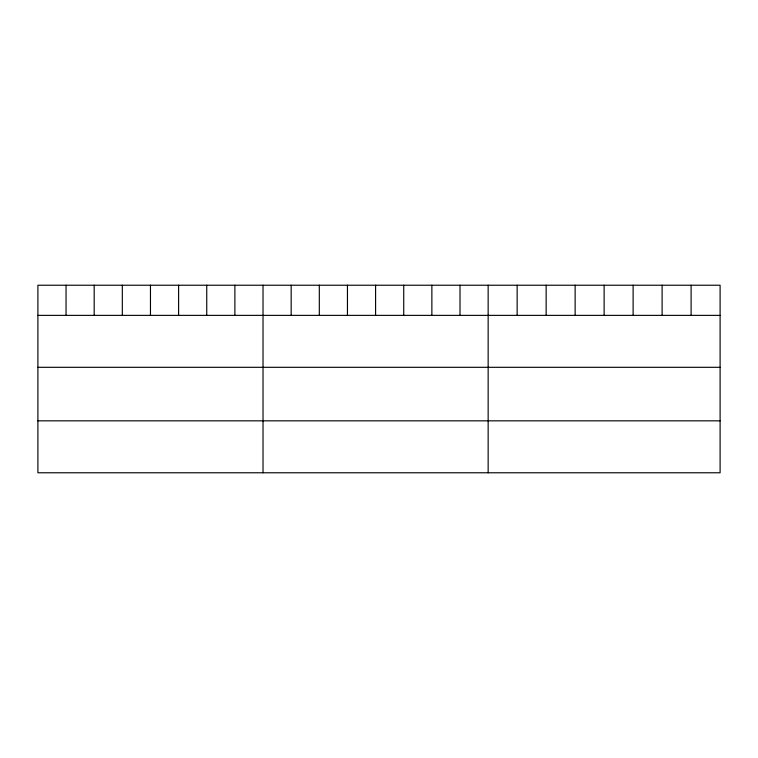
<?xml version="1.0" encoding="UTF-8"?>
<svg xmlns="http://www.w3.org/2000/svg" width="758" height="758" viewBox="0 0 758 758"><rect width="100%" height="100%" fill="white"/><g stroke="black" fill="none" stroke-linecap="round" stroke-linejoin="round"><path stroke-width="1.14" d="M720.1 315.366L720.1 472.774L37.9 472.774L37.9 285.226L720.1 285.226L720.1 315.366L37.9 315.366M37.9 367.308L720.1 367.308M37.9 420.832L720.1 420.832M691.106 285.226L691.106 315.366M662.113 285.226L662.113 315.366M633.12 285.226L633.12 315.366M604.126 285.226L604.126 315.366M575.133 285.226L575.133 315.366M546.139 285.226L546.139 315.366M517.145 285.226L517.145 315.366M488.152 285.226L488.152 472.774M460.011 285.226L460.011 315.366M431.87 285.226L431.87 315.366M403.73 285.226L403.73 315.366M375.589 285.226L375.589 315.366M347.448 285.226L347.448 315.366M319.308 285.226L319.308 315.366M291.167 285.226L291.167 315.366M263.026 285.226L263.026 472.774M234.885 285.226L234.885 315.366M206.744 285.226L206.744 315.366M178.604 285.226L178.604 315.366M150.463 285.226L150.463 315.366M122.322 285.226L122.322 315.366M94.181 285.226L94.181 315.366M66.041 285.226L66.041 315.366"/></g></svg>
